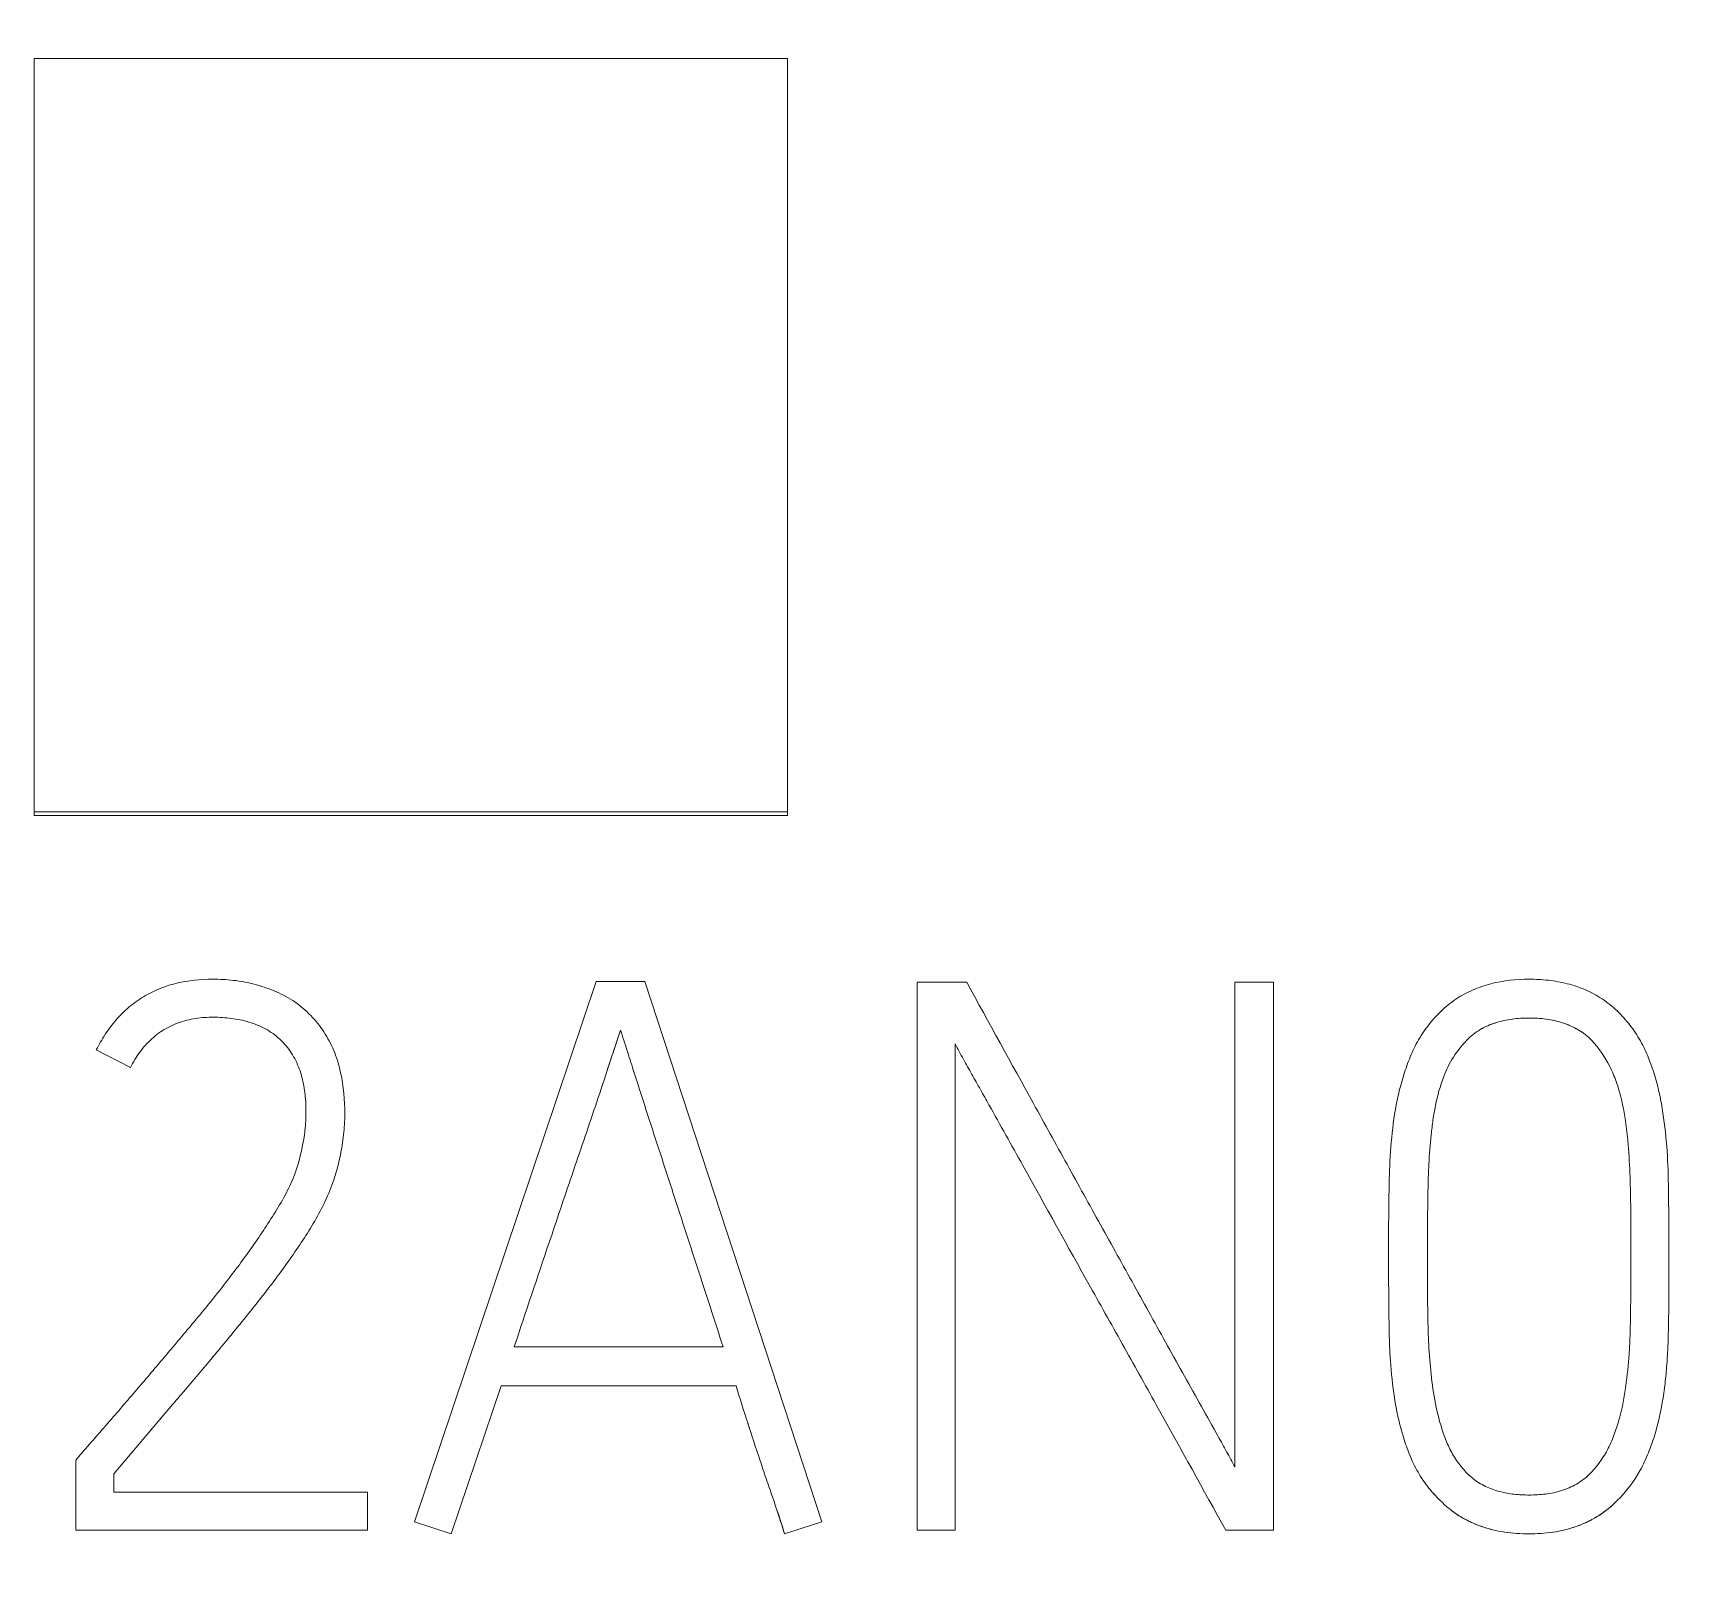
# Model space of a CAD drawing. Header units: millimetres. Extents: x 1359 to 3577, y 1336 to 3557.
# Drawn here: x 2579.568 to 2584.422, y 3322.741 to 3327.255 of the extents above; entities that cross this region are included whole.
import ezdxf

# ---------------------------------------------------------------- set-up
doc = ezdxf.new("R2010")
doc.units = ezdxf.units.MM
doc.set_wipeout_variables(frame=1)
doc.layers.add('000-PI-Oprema', color=30, linetype='Continuous', lineweight=5)

msp = doc.modelspace()

# ---------------------------------------------------------------- linework, layer by layer
for p, q in [((2706.5713, 3326.083), (2546.5713, 3326.083)), ((2706.5713, 3326.0218), (2546.5713, 3326.0218))]:
    msp.add_line(p, q)

# ---------------------------------------------------------------- next in the draw order: wipeouts: each hides what was drawn before it
msp.add_wipeout([(2556.5712, 3330.083), (2626.3712, 3330.083), (2626.3713, 3183.083), (2556.5713, 3183.083)])

# ---------------------------------------------------------------- next in the draw order: linework, layer by layer
at = {"layer": '000-PI-Oprema', "color": 0, "linetype": 'ByBlock', "lineweight": 0}
for p, q in [((2579.5713, 3327.1816), (2579.5713, 3324.9813)), ((2581.7713, 3327.1816), (2579.5713, 3327.1816)), ((2579.5713, 3327.1816), (2579.5713, 3324.9813)), ((2581.7713, 3327.1816), (2579.5713, 3327.1816)), ((2581.7713, 3324.9813), (2581.7713, 3327.1816)), ((2581.7713, 3324.9813), (2581.7713, 3327.1816)), ((2579.5713, 3324.9813), (2581.7713, 3324.9813)), ((2579.5713, 3324.9813), (2579.5713, 3324.9703)), ((2579.5713, 3324.9813), (2581.7713, 3324.9813)), ((2579.5713, 3324.9813), (2579.5713, 3324.9703)), ((2581.7713, 3324.9703), (2579.5713, 3324.9703)), ((2581.7713, 3324.9703), (2579.5713, 3324.9703)), ((2581.7713, 3324.9813), (2581.7713, 3324.9703)), ((2581.7713, 3324.9813), (2581.7713, 3324.9703)), ((2581.2128, 3324.4854), (2580.6824, 3322.9073)), ((2581.2128, 3324.4854), (2580.6824, 3322.9073)), ((2581.3551, 3324.4854), (2581.2128, 3324.4854)), ((2581.3551, 3324.4854), (2581.2128, 3324.4854)), ((2581.872, 3322.9073), (2581.3551, 3324.4854)), ((2581.872, 3322.9073), (2581.3551, 3324.4854)), ((2582.2951, 3324.483), (2582.1507, 3324.483)), ((2582.2951, 3324.483), (2582.1507, 3324.483)), ((2582.1507, 3324.4829), (2582.1507, 3322.883)), ((2582.1507, 3324.4829), (2582.1507, 3322.883)), ((2583.1916, 3324.483), (2583.0785, 3324.483)), ((2583.1916, 3324.483), (2583.0785, 3324.483)), ((2583.0785, 3324.4829), (2583.0785, 3323.0673)), ((2583.0785, 3324.4829), (2583.0785, 3323.0673)), ((2583.1916, 3322.883), (2583.1916, 3324.4829)), ((2583.1916, 3322.883), (2583.1916, 3324.4829)), ((2579.7525, 3324.2854), (2579.8525, 3324.2346)), ((2579.7525, 3324.2854), (2579.8525, 3324.2346)), ((2582.2616, 3322.883), (2582.2616, 3324.3032)), ((2582.2616, 3322.883), (2582.2616, 3324.3032)), ((2584.3464, 3323.6685), (2584.3464, 3323.6685)), ((2584.3464, 3323.6685), (2584.3464, 3323.6685)), ((2581.5835, 3323.4178), (2580.973, 3323.4178)), ((2581.5835, 3323.4178), (2580.973, 3323.4178)), ((2580.7889, 3322.872), (2580.9352, 3323.3044)), ((2580.7889, 3322.872), (2580.9352, 3323.3044)), ((2580.9352, 3323.3044), (2581.6213, 3323.3044)), ((2580.9352, 3323.3044), (2581.6213, 3323.3044)), ((2579.7057, 3323.1028), (2579.6923, 3323.087)), ((2579.7057, 3323.1028), (2579.6923, 3323.087)), ((2579.6923, 3323.087), (2579.6923, 3322.883)), ((2579.6923, 3323.087), (2579.6923, 3322.883)), ((2579.8033, 3322.9939), (2579.8033, 3323.0471)), ((2579.8033, 3322.9939), (2579.8033, 3323.0471)), ((2580.545, 3322.9939), (2579.8033, 3322.9939)), ((2580.545, 3322.9939), (2579.8033, 3322.9939)), ((2580.545, 3322.883), (2580.545, 3322.9939)), ((2580.545, 3322.883), (2580.545, 3322.9939)), ((2579.6923, 3322.883), (2580.545, 3322.883)), ((2579.6923, 3322.883), (2580.545, 3322.883)), ((2580.6824, 3322.9073), (2580.7889, 3322.872)), ((2580.6824, 3322.9073), (2580.7889, 3322.872)), ((2581.7631, 3322.872), (2581.872, 3322.9073)), ((2581.7631, 3322.872), (2581.872, 3322.9073)), ((2582.1507, 3322.883), (2582.2616, 3322.883)), ((2582.1507, 3322.883), (2582.2616, 3322.883)), ((2583.0518, 3322.883), (2583.1916, 3322.883)), ((2583.0518, 3322.883), (2583.1916, 3322.883))]:
    msp.add_line(p, q, dxfattribs=at)
for points, knots in [([(2580.0918, 3324.4919), (2580.0565, 3324.4919), (2580.0217, 3324.4885), (2579.9791, 3324.4782), (2579.9706, 3324.4759), (2579.9537, 3324.4706), (2579.9454, 3324.4676), (2579.9209, 3324.4577), (2579.8975, 3324.446), (2579.8755, 3324.4315), (2579.8612, 3324.4212), (2579.8543, 3324.4158), (2579.8342, 3324.3987), (2579.8218, 3324.3863), (2579.799, 3324.3599), (2579.7884, 3324.3458), (2579.7691, 3324.3164), (2579.7604, 3324.3012), (2579.7525, 3324.2854)], [0, 0, 0, 0, 0.25, 0.25, 0.3125, 0.3125, 0.375, 0.375, 0.5, 0.5625, 0.5625, 0.625, 0.625, 0.75, 0.75, 0.875, 0.875, 1, 1, 1, 1]), ([(2580.0918, 3324.4919), (2580.0565, 3324.4919), (2580.0217, 3324.4885), (2579.9791, 3324.4782), (2579.9706, 3324.4759), (2579.9537, 3324.4706), (2579.9454, 3324.4676), (2579.9209, 3324.4577), (2579.8975, 3324.446), (2579.8755, 3324.4315), (2579.8612, 3324.4212), (2579.8543, 3324.4158), (2579.8342, 3324.3987), (2579.8218, 3324.3863), (2579.799, 3324.3599), (2579.7884, 3324.3458), (2579.7691, 3324.3164), (2579.7604, 3324.3012), (2579.7525, 3324.2854)], [0, 0, 0, 0, 0.25, 0.25, 0.3125, 0.3125, 0.375, 0.375, 0.5, 0.5625, 0.5625, 0.625, 0.625, 0.75, 0.75, 0.875, 0.875, 1, 1, 1, 1]), ([(2580.4629, 3324.2334), (2580.4579, 3324.2533), (2580.4512, 3324.2725), (2580.4388, 3324.3003), (2580.4342, 3324.3094), (2580.4242, 3324.3271), (2580.4188, 3324.3359), (2580.4072, 3324.3528), (2580.401, 3324.3609), (2580.3879, 3324.3764), (2580.3809, 3324.3838), (2580.3666, 3324.3982), (2580.3593, 3324.4052), (2580.3434, 3324.4182), (2580.3349, 3324.4242), (2580.309, 3324.4409), (2580.2908, 3324.4501), (2580.2528, 3324.4658), (2580.2331, 3324.4722), (2580.2034, 3324.4802), (2580.1935, 3324.4825), (2580.1734, 3324.4861), (2580.1634, 3324.4876), (2580.1329, 3324.491), (2580.1125, 3324.4919), (2580.0918, 3324.4919)], [0, 0, 0, 0, 0.125, 0.125, 0.1875, 0.1875, 0.25, 0.25, 0.3125, 0.3125, 0.375, 0.375, 0.4375, 0.4375, 0.5, 0.5, 0.625, 0.625, 0.75, 0.75, 0.8125, 0.8125, 0.875, 0.875, 1, 1, 1, 1]), ([(2580.4629, 3324.2334), (2580.4579, 3324.2533), (2580.4512, 3324.2725), (2580.4388, 3324.3003), (2580.4342, 3324.3094), (2580.4242, 3324.3271), (2580.4188, 3324.3359), (2580.4072, 3324.3528), (2580.401, 3324.3609), (2580.3879, 3324.3764), (2580.3809, 3324.3838), (2580.3666, 3324.3982), (2580.3593, 3324.4052), (2580.3434, 3324.4182), (2580.3349, 3324.4242), (2580.309, 3324.4409), (2580.2908, 3324.4501), (2580.2528, 3324.4658), (2580.2331, 3324.4722), (2580.2034, 3324.4802), (2580.1935, 3324.4825), (2580.1734, 3324.4861), (2580.1634, 3324.4876), (2580.1329, 3324.491), (2580.1125, 3324.4919), (2580.0918, 3324.4919)], [0, 0, 0, 0, 0.125, 0.125, 0.1875, 0.1875, 0.25, 0.25, 0.3125, 0.3125, 0.375, 0.375, 0.4375, 0.4375, 0.5, 0.5, 0.625, 0.625, 0.75, 0.75, 0.8125, 0.8125, 0.875, 0.875, 1, 1, 1, 1]), ([(2583.0785, 3323.0673), (2583.0706, 3323.0822), (2583.0625, 3323.0969), (2583.0462, 3323.1265), (2583.038, 3323.1412), (2583.0134, 3323.1853), (2582.9969, 3323.2148), (2582.9641, 3323.2737), (2582.9477, 3323.3031), (2582.9148, 3323.362), (2582.8984, 3323.3914), (2582.8492, 3323.4798), (2582.8167, 3323.5388), (2582.7514, 3323.6568), (2582.7186, 3323.7157), (2582.6531, 3323.8336), (2582.6206, 3323.8926), (2582.5554, 3324.0106), (2582.4577, 3324.1877), (2582.3601, 3324.3649), (2582.2951, 3324.483)], [0, 0, 0, 0, 0.03125, 0.03125, 0.0625, 0.0625, 0.125, 0.125, 0.1875, 0.1875, 0.25, 0.25, 0.375, 0.375, 0.5, 0.5, 0.625, 0.625, 0.75, 1, 1, 1, 1]), ([(2583.0785, 3323.0673), (2583.0706, 3323.0822), (2583.0625, 3323.0969), (2583.0462, 3323.1265), (2583.038, 3323.1412), (2583.0134, 3323.1853), (2582.9969, 3323.2148), (2582.9641, 3323.2737), (2582.9477, 3323.3031), (2582.9148, 3323.362), (2582.8984, 3323.3914), (2582.8492, 3323.4798), (2582.8167, 3323.5388), (2582.7514, 3323.6568), (2582.7186, 3323.7157), (2582.6531, 3323.8336), (2582.6206, 3323.8926), (2582.5554, 3324.0106), (2582.4577, 3324.1877), (2582.3601, 3324.3649), (2582.2951, 3324.483)], [0, 0, 0, 0, 0.03125, 0.03125, 0.0625, 0.0625, 0.125, 0.125, 0.1875, 0.1875, 0.25, 0.25, 0.375, 0.375, 0.5, 0.5, 0.625, 0.625, 0.75, 1, 1, 1, 1]), ([(2583.9379, 3324.4919), (2583.9001, 3324.4919), (2583.8628, 3324.4881), (2583.8173, 3324.4764), (2583.8082, 3324.4737), (2583.7903, 3324.4676), (2583.764, 3324.4574), (2583.7393, 3324.444), (2583.7159, 3324.4283), (2583.7083, 3324.4226), (2583.6936, 3324.4107), (2583.6866, 3324.4045), (2583.6664, 3324.385), (2583.654, 3324.371), (2583.6369, 3324.3486), (2583.6314, 3324.3409), (2583.6211, 3324.3253), (2583.6115, 3324.3093), (2583.603, 3324.2928), (2583.5951, 3324.276), (2583.5915, 3324.2674), (2583.5813, 3324.2415), (2583.5752, 3324.2238), (2583.5643, 3324.1881), (2583.5596, 3324.1701), (2583.5474, 3324.116), (2583.5419, 3324.0797), (2583.5338, 3324.0065), (2583.5314, 3323.9698), (2583.5294, 3323.9145), (2583.5291, 3323.896), (2583.5284, 3323.859), (2583.5282, 3323.8405), (2583.5276, 3323.7851), (2583.5274, 3323.7481), (2583.5274, 3323.6741), (2583.5274, 3323.6372), (2583.5278, 3323.5632), (2583.5283, 3323.517), (2583.5291, 3323.4708), (2583.5294, 3323.4523), (2583.5296, 3323.443), (2583.5304, 3323.4153), (2583.5332, 3323.3601), (2583.5393, 3323.3053), (2583.5475, 3323.2507), (2583.5507, 3323.2326), (2583.5587, 3323.1965), (2583.5634, 3323.1785), (2583.5741, 3323.143), (2583.5801, 3323.1255), (2583.5902, 3323.0997), (2583.5937, 3323.0912), (2583.6014, 3323.0744), (2583.6056, 3323.0662), (2583.6191, 3323.0418), (2583.6295, 3323.026), (2583.6522, 3322.9965), (2583.6647, 3322.9826), (2583.6782, 3322.9695)], [0, 0, 0, 0, 0.0625, 0.0625, 0.078125, 0.078125, 0.09375, 0.125, 0.125, 0.140625, 0.140625, 0.15625, 0.15625, 0.1875, 0.1875, 0.203125, 0.203125, 0.21875, 0.234375, 0.234375, 0.25, 0.25, 0.28125, 0.28125, 0.3125, 0.3125, 0.375, 0.375, 0.4375, 0.4375, 0.46875, 0.46875, 0.5, 0.5, 0.5625, 0.5625, 0.625, 0.625, 0.6875, 0.703125, 0.703125, 0.71875, 0.71875, 0.75, 0.8125, 0.8125, 0.84375, 0.84375, 0.875, 0.875, 0.90625, 0.90625, 0.921875, 0.921875, 0.9375, 0.9375, 0.96875, 0.96875, 1, 1, 1, 1]), ([(2583.9379, 3324.4919), (2583.9001, 3324.4919), (2583.8628, 3324.4881), (2583.8173, 3324.4764), (2583.8082, 3324.4737), (2583.7903, 3324.4676), (2583.764, 3324.4574), (2583.7393, 3324.444), (2583.7159, 3324.4283), (2583.7083, 3324.4226), (2583.6936, 3324.4107), (2583.6866, 3324.4045), (2583.6664, 3324.385), (2583.654, 3324.371), (2583.6369, 3324.3486), (2583.6314, 3324.3409), (2583.6211, 3324.3253), (2583.6115, 3324.3093), (2583.603, 3324.2928), (2583.5951, 3324.276), (2583.5915, 3324.2674), (2583.5813, 3324.2415), (2583.5752, 3324.2238), (2583.5643, 3324.1881), (2583.5596, 3324.1701), (2583.5474, 3324.116), (2583.5419, 3324.0797), (2583.5338, 3324.0065), (2583.5314, 3323.9698), (2583.5294, 3323.9145), (2583.5291, 3323.896), (2583.5284, 3323.859), (2583.5282, 3323.8405), (2583.5276, 3323.7851), (2583.5274, 3323.7481), (2583.5274, 3323.6741), (2583.5274, 3323.6372), (2583.5278, 3323.5632), (2583.5283, 3323.517), (2583.5291, 3323.4708), (2583.5294, 3323.4523), (2583.5296, 3323.443), (2583.5304, 3323.4153), (2583.5332, 3323.3601), (2583.5393, 3323.3053), (2583.5475, 3323.2507), (2583.5507, 3323.2326), (2583.5587, 3323.1965), (2583.5634, 3323.1785), (2583.5741, 3323.143), (2583.5801, 3323.1255), (2583.5902, 3323.0997), (2583.5937, 3323.0912), (2583.6014, 3323.0744), (2583.6056, 3323.0662), (2583.6191, 3323.0418), (2583.6295, 3323.026), (2583.6522, 3322.9965), (2583.6647, 3322.9826), (2583.6782, 3322.9695)], [0, 0, 0, 0, 0.0625, 0.0625, 0.078125, 0.078125, 0.09375, 0.125, 0.125, 0.140625, 0.140625, 0.15625, 0.15625, 0.1875, 0.1875, 0.203125, 0.203125, 0.21875, 0.234375, 0.234375, 0.25, 0.25, 0.28125, 0.28125, 0.3125, 0.3125, 0.375, 0.375, 0.4375, 0.4375, 0.46875, 0.46875, 0.5, 0.5, 0.5625, 0.5625, 0.625, 0.625, 0.6875, 0.703125, 0.703125, 0.71875, 0.71875, 0.75, 0.8125, 0.8125, 0.84375, 0.84375, 0.875, 0.875, 0.90625, 0.90625, 0.921875, 0.921875, 0.9375, 0.9375, 0.96875, 0.96875, 1, 1, 1, 1]), ([(2584.1956, 3322.9695), (2584.2222, 3322.9961), (2584.2445, 3323.0257), (2584.2671, 3323.0663), (2584.2713, 3323.0746), (2584.2793, 3323.0916), (2584.283, 3323.1002), (2584.2934, 3323.1261), (2584.2995, 3323.1436), (2584.3157, 3323.1967), (2584.3235, 3323.2328), (2584.3321, 3323.2879), (2584.3345, 3323.3064), (2584.3384, 3323.3434), (2584.3415, 3323.3803), (2584.3433, 3323.4173), (2584.3445, 3323.4543), (2584.3448, 3323.4728), (2584.3458, 3323.5283), (2584.3461, 3323.5653), (2584.3464, 3323.6393), (2584.3464, 3323.6763), (2584.3463, 3323.7503), (2584.3459, 3323.8059), (2584.3452, 3323.8614), (2584.3446, 3323.8984), (2584.3444, 3323.9169), (2584.3425, 3323.9724), (2584.3399, 3324.0094), (2584.3339, 3324.0645), (2584.3316, 3324.0829), (2584.3261, 3324.1195), (2584.3228, 3324.1378), (2584.311, 3324.192), (2584.3007, 3324.2273), (2584.2802, 3324.2786), (2584.2723, 3324.2954), (2584.2538, 3324.328), (2584.2435, 3324.3434), (2584.2208, 3324.3727), (2584.2084, 3324.3865), (2584.188, 3324.406), (2584.181, 3324.4121), (2584.1665, 3324.4238), (2584.144, 3324.4401), (2584.1196, 3324.4534), (2584.0939, 3324.4646), (2584.085, 3324.468), (2584.0673, 3324.474), (2584.0404, 3324.4819), (2584.0128, 3324.4867), (2583.9755, 3324.4909), (2583.9567, 3324.4919), (2583.9379, 3324.4919)], [0, 0, 0, 0, 0.0625, 0.0625, 0.078125, 0.078125, 0.09375, 0.09375, 0.125, 0.125, 0.1875, 0.1875, 0.21875, 0.21875, 0.25, 0.28125, 0.28125, 0.3125, 0.3125, 0.375, 0.375, 0.4375, 0.4375, 0.5, 0.53125, 0.53125, 0.5625, 0.5625, 0.625, 0.625, 0.65625, 0.65625, 0.6875, 0.6875, 0.75, 0.75, 0.78125, 0.78125, 0.8125, 0.8125, 0.84375, 0.84375, 0.859375, 0.859375, 0.875, 0.90625, 0.90625, 0.921875, 0.921875, 0.9375, 0.96875, 0.96875, 1, 1, 1, 1]), ([(2584.1956, 3322.9695), (2584.2222, 3322.9961), (2584.2445, 3323.0257), (2584.2671, 3323.0663), (2584.2713, 3323.0746), (2584.2793, 3323.0916), (2584.283, 3323.1002), (2584.2934, 3323.1261), (2584.2995, 3323.1436), (2584.3157, 3323.1967), (2584.3235, 3323.2328), (2584.3321, 3323.2879), (2584.3345, 3323.3064), (2584.3384, 3323.3434), (2584.3415, 3323.3803), (2584.3433, 3323.4173), (2584.3445, 3323.4543), (2584.3448, 3323.4728), (2584.3458, 3323.5283), (2584.3461, 3323.5653), (2584.3464, 3323.6393), (2584.3464, 3323.6763), (2584.3463, 3323.7503), (2584.3459, 3323.8059), (2584.3452, 3323.8614), (2584.3446, 3323.8984), (2584.3444, 3323.9169), (2584.3425, 3323.9724), (2584.3399, 3324.0094), (2584.3339, 3324.0645), (2584.3316, 3324.0829), (2584.3261, 3324.1195), (2584.3228, 3324.1378), (2584.311, 3324.192), (2584.3007, 3324.2273), (2584.2802, 3324.2786), (2584.2723, 3324.2954), (2584.2538, 3324.328), (2584.2435, 3324.3434), (2584.2208, 3324.3727), (2584.2084, 3324.3865), (2584.188, 3324.406), (2584.181, 3324.4121), (2584.1665, 3324.4238), (2584.144, 3324.4401), (2584.1196, 3324.4534), (2584.0939, 3324.4646), (2584.085, 3324.468), (2584.0673, 3324.474), (2584.0404, 3324.4819), (2584.0128, 3324.4867), (2583.9755, 3324.4909), (2583.9567, 3324.4919), (2583.9379, 3324.4919)], [0, 0, 0, 0, 0.0625, 0.0625, 0.078125, 0.078125, 0.09375, 0.09375, 0.125, 0.125, 0.1875, 0.1875, 0.21875, 0.21875, 0.25, 0.28125, 0.28125, 0.3125, 0.3125, 0.375, 0.375, 0.4375, 0.4375, 0.5, 0.53125, 0.53125, 0.5625, 0.5625, 0.625, 0.625, 0.65625, 0.65625, 0.6875, 0.6875, 0.75, 0.75, 0.78125, 0.78125, 0.8125, 0.8125, 0.84375, 0.84375, 0.859375, 0.859375, 0.875, 0.90625, 0.90625, 0.921875, 0.921875, 0.9375, 0.96875, 0.96875, 1, 1, 1, 1]), ([(2579.8525, 3324.2346), (2579.8604, 3324.2502), (2579.8694, 3324.265), (2579.8847, 3324.2859), (2579.8902, 3324.2926), (2579.9017, 3324.3056), (2579.9079, 3324.3118), (2579.9273, 3324.3295), (2579.9413, 3324.3397), (2579.9641, 3324.3525), (2579.972, 3324.3564), (2579.9881, 3324.3633), (2580.0045, 3324.3692), (2580.0214, 3324.3734), (2580.0385, 3324.3768), (2580.0473, 3324.3782), (2580.0734, 3324.381), (2580.0908, 3324.3813), (2580.1254, 3324.3801), (2580.1427, 3324.3786), (2580.1685, 3324.3743), (2580.1772, 3324.3725), (2580.1941, 3324.3683), (2580.2109, 3324.3633), (2580.2269, 3324.3567), (2580.2427, 3324.3493), (2580.2504, 3324.345), (2580.2726, 3324.3311), (2580.286, 3324.3201), (2580.3039, 3324.3013), (2580.3095, 3324.2945), (2580.3199, 3324.2805), (2580.3246, 3324.2732), (2580.3333, 3324.2582), (2580.3372, 3324.2504), (2580.3441, 3324.2344), (2580.3471, 3324.2262), (2580.3522, 3324.2096), (2580.3543, 3324.2012), (2580.3579, 3324.1844), (2580.3594, 3324.1759), (2580.3632, 3324.1503), (2580.3646, 3324.133), (2580.3652, 3324.0983), (2580.3646, 3324.081), (2580.3617, 3324.0466), (2580.3594, 3324.0294), (2580.356, 3324.0123)], [0, 0, 0, 0, 0.0625, 0.0625, 0.09375, 0.09375, 0.125, 0.125, 0.1875, 0.1875, 0.21875, 0.21875, 0.25, 0.28125, 0.28125, 0.3125, 0.3125, 0.375, 0.375, 0.4375, 0.4375, 0.46875, 0.46875, 0.5, 0.53125, 0.53125, 0.5625, 0.5625, 0.625, 0.625, 0.65625, 0.65625, 0.6875, 0.6875, 0.71875, 0.71875, 0.75, 0.75, 0.78125, 0.78125, 0.8125, 0.8125, 0.875, 0.875, 0.9375, 0.9375, 1, 1, 1, 1]), ([(2579.8525, 3324.2346), (2579.8604, 3324.2502), (2579.8694, 3324.265), (2579.8847, 3324.2859), (2579.8902, 3324.2926), (2579.9017, 3324.3056), (2579.9079, 3324.3118), (2579.9273, 3324.3295), (2579.9413, 3324.3397), (2579.9641, 3324.3525), (2579.972, 3324.3564), (2579.9881, 3324.3633), (2580.0045, 3324.3692), (2580.0214, 3324.3734), (2580.0385, 3324.3768), (2580.0473, 3324.3782), (2580.0734, 3324.381), (2580.0908, 3324.3813), (2580.1254, 3324.3801), (2580.1427, 3324.3786), (2580.1685, 3324.3743), (2580.1772, 3324.3725), (2580.1941, 3324.3683), (2580.2109, 3324.3633), (2580.2269, 3324.3567), (2580.2427, 3324.3493), (2580.2504, 3324.345), (2580.2726, 3324.3311), (2580.286, 3324.3201), (2580.3039, 3324.3013), (2580.3095, 3324.2945), (2580.3199, 3324.2805), (2580.3246, 3324.2732), (2580.3333, 3324.2582), (2580.3372, 3324.2504), (2580.3441, 3324.2344), (2580.3471, 3324.2262), (2580.3522, 3324.2096), (2580.3543, 3324.2012), (2580.3579, 3324.1844), (2580.3594, 3324.1759), (2580.3632, 3324.1503), (2580.3646, 3324.133), (2580.3652, 3324.0983), (2580.3646, 3324.081), (2580.3617, 3324.0466), (2580.3594, 3324.0294), (2580.356, 3324.0123)], [0, 0, 0, 0, 0.0625, 0.0625, 0.09375, 0.09375, 0.125, 0.125, 0.1875, 0.1875, 0.21875, 0.21875, 0.25, 0.28125, 0.28125, 0.3125, 0.3125, 0.375, 0.375, 0.4375, 0.4375, 0.46875, 0.46875, 0.5, 0.53125, 0.53125, 0.5625, 0.5625, 0.625, 0.625, 0.65625, 0.65625, 0.6875, 0.6875, 0.71875, 0.71875, 0.75, 0.75, 0.78125, 0.78125, 0.8125, 0.8125, 0.875, 0.875, 0.9375, 0.9375, 1, 1, 1, 1]), ([(2581.2437, 3324.2225), (2581.2504, 3324.2426), (2581.257, 3324.2627), (2581.267, 3324.2929), (2581.2704, 3324.303), (2581.2771, 3324.3231), (2581.2804, 3324.3331), (2581.2839, 3324.3432)], [0, 0, 0, 0, 0.5, 0.5, 0.75, 0.75, 1, 1, 1, 1]), ([(2581.2839, 3324.3432), (2581.2812, 3324.3354), (2581.2786, 3324.3277), (2581.2706, 3324.3037), (2581.2652, 3324.2874), (2581.2544, 3324.2549), (2581.2491, 3324.2387), (2581.2437, 3324.2225)], [0, 0, 0, 0, 0.192925, 0.192925, 0.596462, 0.596462, 1, 1, 1, 1]), ([(2581.2437, 3324.2225), (2581.2504, 3324.2426), (2581.257, 3324.2627), (2581.267, 3324.2929), (2581.2704, 3324.303), (2581.2771, 3324.3231), (2581.2804, 3324.3331), (2581.2839, 3324.3432)], [0, 0, 0, 0, 0.5, 0.5, 0.75, 0.75, 1, 1, 1, 1]), ([(2581.2839, 3324.3432), (2581.2812, 3324.3354), (2581.2786, 3324.3277), (2581.2706, 3324.3037), (2581.2652, 3324.2874), (2581.2544, 3324.2549), (2581.2491, 3324.2387), (2581.2437, 3324.2225)], [0, 0, 0, 0, 0.192925, 0.192925, 0.596462, 0.596462, 1, 1, 1, 1]), ([(2581.2839, 3324.3432), (2581.2902, 3324.3239), (2581.2963, 3324.3046), (2581.3087, 3324.266), (2581.3148, 3324.2467), (2581.3333, 3324.1887), (2581.3457, 3324.1502), (2581.3831, 3324.0345), (2581.4081, 3323.9574), (2581.4458, 3323.8418), (2581.4584, 3323.8033), (2581.4835, 3323.7262), (2581.496, 3323.6876), (2581.5337, 3323.5721), (2581.559, 3323.4951), (2581.5835, 3323.4178)], [0, 0, 0, 0, 0.0625, 0.0625, 0.125, 0.125, 0.25, 0.25, 0.5, 0.5, 0.625, 0.625, 0.75, 0.75, 1, 1, 1, 1]), ([(2581.2839, 3324.3432), (2581.2902, 3324.3239), (2581.2963, 3324.3046), (2581.3087, 3324.266), (2581.3148, 3324.2467), (2581.3333, 3324.1887), (2581.3457, 3324.1502), (2581.3831, 3324.0345), (2581.4081, 3323.9574), (2581.4458, 3323.8418), (2581.4584, 3323.8033), (2581.4835, 3323.7262), (2581.496, 3323.6876), (2581.5337, 3323.5721), (2581.559, 3323.4951), (2581.5835, 3323.4178)], [0, 0, 0, 0, 0.0625, 0.0625, 0.125, 0.125, 0.25, 0.25, 0.5, 0.5, 0.625, 0.625, 0.75, 0.75, 1, 1, 1, 1]), ([(2584.12, 3324.3143), (2584.1082, 3324.3261), (2584.0952, 3324.3361), (2584.067, 3324.3528), (2584.0516, 3324.3596), (2584.0201, 3324.3697), (2584.0039, 3324.3732), (2583.971, 3324.3776), (2583.9545, 3324.3785), (2583.9217, 3324.3785), (2583.9053, 3324.3776), (2583.8727, 3324.3734), (2583.8562, 3324.3699), (2583.8326, 3324.3625), (2583.8249, 3324.3596), (2583.8097, 3324.353), (2583.8023, 3324.3492), (2583.7808, 3324.3364), (2583.7678, 3324.3263), (2583.7562, 3324.3143)], [0, 0, 0, 0, 0.125, 0.125, 0.25, 0.25, 0.375, 0.375, 0.5, 0.5, 0.625, 0.625, 0.75, 0.75, 0.8125, 0.8125, 0.875, 0.875, 1, 1, 1, 1]), ([(2583.7562, 3324.3143), (2583.7678, 3324.3262), (2583.7807, 3324.3363), (2583.8019, 3324.349), (2583.8093, 3324.3528), (2583.8245, 3324.3595), (2583.84, 3324.3653), (2583.856, 3324.3695), (2583.8722, 3324.3729), (2583.8804, 3324.3743), (2583.9051, 3324.3776), (2583.9215, 3324.3785), (2583.9543, 3324.3785), (2583.9707, 3324.3776), (2584.0034, 3324.3732), (2584.0198, 3324.3698), (2584.0434, 3324.3622), (2584.0511, 3324.3593), (2584.0662, 3324.3526), (2584.0736, 3324.3488), (2584.0951, 3324.3362), (2584.1082, 3324.3261), (2584.12, 3324.3143)], [0, 0, 0, 0, 0.125, 0.125, 0.1875, 0.1875, 0.25, 0.3125, 0.3125, 0.375, 0.375, 0.5, 0.5, 0.625, 0.625, 0.75, 0.75, 0.8125, 0.8125, 0.875, 0.875, 1, 1, 1, 1]), ([(2584.12, 3324.3143), (2584.1082, 3324.3261), (2584.0952, 3324.3361), (2584.067, 3324.3528), (2584.0516, 3324.3596), (2584.0201, 3324.3697), (2584.0039, 3324.3732), (2583.971, 3324.3776), (2583.9545, 3324.3785), (2583.9217, 3324.3785), (2583.9053, 3324.3776), (2583.8727, 3324.3734), (2583.8562, 3324.3699), (2583.8326, 3324.3625), (2583.8249, 3324.3596), (2583.8097, 3324.353), (2583.8023, 3324.3492), (2583.7808, 3324.3364), (2583.7678, 3324.3263), (2583.7562, 3324.3143)], [0, 0, 0, 0, 0.125, 0.125, 0.25, 0.25, 0.375, 0.375, 0.5, 0.5, 0.625, 0.625, 0.75, 0.75, 0.8125, 0.8125, 0.875, 0.875, 1, 1, 1, 1]), ([(2583.7562, 3324.3143), (2583.7678, 3324.3262), (2583.7807, 3324.3363), (2583.8019, 3324.349), (2583.8093, 3324.3528), (2583.8245, 3324.3595), (2583.84, 3324.3653), (2583.856, 3324.3695), (2583.8722, 3324.3729), (2583.8804, 3324.3743), (2583.9051, 3324.3776), (2583.9215, 3324.3785), (2583.9543, 3324.3785), (2583.9707, 3324.3776), (2584.0034, 3324.3732), (2584.0198, 3324.3698), (2584.0434, 3324.3622), (2584.0511, 3324.3593), (2584.0662, 3324.3526), (2584.0736, 3324.3488), (2584.0951, 3324.3362), (2584.1082, 3324.3261), (2584.12, 3324.3143)], [0, 0, 0, 0, 0.125, 0.125, 0.1875, 0.1875, 0.25, 0.3125, 0.3125, 0.375, 0.375, 0.5, 0.5, 0.625, 0.625, 0.75, 0.75, 0.8125, 0.8125, 0.875, 0.875, 1, 1, 1, 1]), ([(2582.2616, 3324.3032), (2582.2692, 3324.288), (2582.2772, 3324.2732), (2582.2935, 3324.2435), (2582.3018, 3324.2287), (2582.3184, 3324.1992), (2582.3267, 3324.1845), (2582.3434, 3324.155), (2582.3682, 3324.1107), (2582.393, 3324.0663), (2582.426, 3324.0072), (2582.4426, 3323.9777), (2582.525, 3323.8298), (2582.5904, 3323.7112), (2582.673, 3323.5634), (2582.6896, 3323.5339), (2582.7227, 3323.4748), (2582.7723, 3323.3862), (2582.8217, 3323.2974), (2582.9203, 3323.1198), (2582.986, 3323.0013), (2583.0518, 3322.883)], [0, 0, 0, 0, 0.03125, 0.03125, 0.0625, 0.0625, 0.09375, 0.09375, 0.125, 0.1875, 0.1875, 0.25, 0.25, 0.5, 0.5, 0.5625, 0.5625, 0.625, 0.75, 0.75, 1, 1, 1, 1]), ([(2582.2616, 3324.3032), (2582.2692, 3324.288), (2582.2772, 3324.2732), (2582.2935, 3324.2435), (2582.3018, 3324.2287), (2582.3184, 3324.1992), (2582.3267, 3324.1845), (2582.3434, 3324.155), (2582.3682, 3324.1107), (2582.393, 3324.0663), (2582.426, 3324.0072), (2582.4426, 3323.9777), (2582.525, 3323.8298), (2582.5904, 3323.7112), (2582.673, 3323.5634), (2582.6896, 3323.5339), (2582.7227, 3323.4748), (2582.7723, 3323.3862), (2582.8217, 3323.2974), (2582.9203, 3323.1198), (2582.986, 3323.0013), (2583.0518, 3322.883)], [0, 0, 0, 0, 0.03125, 0.03125, 0.0625, 0.0625, 0.09375, 0.09375, 0.125, 0.1875, 0.1875, 0.25, 0.25, 0.5, 0.5, 0.5625, 0.5625, 0.625, 0.75, 0.75, 1, 1, 1, 1]), ([(2583.6884, 3324.2078), (2583.696, 3324.2276), (2583.7054, 3324.2467), (2583.728, 3324.2826), (2583.7412, 3324.2992), (2583.7562, 3324.3143)], [0, 0, 0, 0, 0.5, 0.5, 1, 1, 1, 1]), ([(2583.6884, 3324.2078), (2583.696, 3324.2276), (2583.7054, 3324.2467), (2583.728, 3324.2826), (2583.7412, 3324.2992), (2583.7562, 3324.3143)], [0, 0, 0, 0, 0.5, 0.5, 1, 1, 1, 1]), ([(2584.12, 3324.3143), (2584.1419, 3324.2911), (2584.1595, 3324.2652), (2584.1807, 3324.2229), (2584.1868, 3324.2082), (2584.1974, 3324.1785), (2584.2018, 3324.1635), (2584.2134, 3324.118), (2584.2186, 3324.0871), (2584.2262, 3324.0246), (2584.2288, 3323.9932), (2584.2324, 3323.9305), (2584.2333, 3323.8991), (2584.2346, 3323.8363), (2584.235, 3323.8049), (2584.2354, 3323.7421), (2584.2354, 3323.7107), (2584.2354, 3323.6479), (2584.2353, 3323.6165), (2584.2347, 3323.5537), (2584.2343, 3323.5223), (2584.2334, 3323.4752), (2584.2331, 3323.4595), (2584.2319, 3323.4281), (2584.2311, 3323.4124), (2584.2278, 3323.3654), (2584.2246, 3323.3341), (2584.2161, 3323.2717), (2584.2102, 3323.2408), (2584.1978, 3323.1952), (2584.1931, 3323.1801), (2584.1823, 3323.1507), (2584.1763, 3323.1362), (2584.1621, 3323.1083), (2584.1539, 3323.0948), (2584.1354, 3323.069), (2584.1252, 3323.0569), (2584.1025, 3323.0349), (2584.0896, 3323.0251), (2584.0622, 3323.0093), (2584.0477, 3323.0031), (2584.0248, 3322.996), (2584.0171, 3322.994), (2584.0015, 3322.9906), (2583.9937, 3322.9893), (2583.9701, 3322.9863), (2583.9543, 3322.9854), (2583.9383, 3322.9854)], [0, 0, 0, 0, 0.0625, 0.0625, 0.09375, 0.09375, 0.125, 0.125, 0.1875, 0.1875, 0.25, 0.25, 0.3125, 0.3125, 0.375, 0.375, 0.4375, 0.4375, 0.5, 0.5, 0.5625, 0.5625, 0.59375, 0.59375, 0.625, 0.625, 0.6875, 0.6875, 0.75, 0.75, 0.78125, 0.78125, 0.8125, 0.8125, 0.84375, 0.84375, 0.875, 0.875, 0.90625, 0.90625, 0.9375, 0.9375, 0.953125, 0.953125, 0.96875, 0.96875, 1, 1, 1, 1]), ([(2584.12, 3324.3143), (2584.1419, 3324.2911), (2584.1595, 3324.2652), (2584.1807, 3324.2229), (2584.1868, 3324.2082), (2584.1974, 3324.1785), (2584.2018, 3324.1635), (2584.2134, 3324.118), (2584.2186, 3324.0871), (2584.2262, 3324.0246), (2584.2288, 3323.9932), (2584.2324, 3323.9305), (2584.2333, 3323.8991), (2584.2346, 3323.8363), (2584.235, 3323.8049), (2584.2354, 3323.7421), (2584.2354, 3323.7107), (2584.2354, 3323.6479), (2584.2353, 3323.6165), (2584.2347, 3323.5537), (2584.2343, 3323.5223), (2584.2334, 3323.4752), (2584.2331, 3323.4595), (2584.2319, 3323.4281), (2584.2311, 3323.4124), (2584.2278, 3323.3654), (2584.2246, 3323.3341), (2584.2161, 3323.2717), (2584.2102, 3323.2408), (2584.1978, 3323.1952), (2584.1931, 3323.1801), (2584.1823, 3323.1507), (2584.1763, 3323.1362), (2584.1621, 3323.1083), (2584.1539, 3323.0948), (2584.1354, 3323.069), (2584.1252, 3323.0569), (2584.1025, 3323.0349), (2584.0896, 3323.0251), (2584.0622, 3323.0093), (2584.0477, 3323.0031), (2584.0248, 3322.996), (2584.0171, 3322.994), (2584.0015, 3322.9906), (2583.9937, 3322.9893), (2583.9701, 3322.9863), (2583.9543, 3322.9854), (2583.9383, 3322.9854)], [0, 0, 0, 0, 0.0625, 0.0625, 0.09375, 0.09375, 0.125, 0.125, 0.1875, 0.1875, 0.25, 0.25, 0.3125, 0.3125, 0.375, 0.375, 0.4375, 0.4375, 0.5, 0.5, 0.5625, 0.5625, 0.59375, 0.59375, 0.625, 0.625, 0.6875, 0.6875, 0.75, 0.75, 0.78125, 0.78125, 0.8125, 0.8125, 0.84375, 0.84375, 0.875, 0.875, 0.90625, 0.90625, 0.9375, 0.9375, 0.953125, 0.953125, 0.96875, 0.96875, 1, 1, 1, 1]), ([(2580.4682, 3323.9924), (2580.4719, 3324.0124), (2580.4746, 3324.0325), (2580.4779, 3324.0729), (2580.4786, 3324.0931), (2580.4777, 3324.154), (2580.4724, 3324.194), (2580.4629, 3324.2334)], [0, 0, 0, 0, 0.25, 0.25, 0.5, 0.5, 1, 1, 1, 1]), ([(2580.4682, 3323.9924), (2580.4719, 3324.0124), (2580.4746, 3324.0325), (2580.4779, 3324.0729), (2580.4786, 3324.0931), (2580.4777, 3324.154), (2580.4724, 3324.194), (2580.4629, 3324.2334)], [0, 0, 0, 0, 0.25, 0.25, 0.5, 0.5, 1, 1, 1, 1]), ([(2580.973, 3323.4178), (2580.9954, 3323.4849), (2581.0178, 3323.552), (2581.0629, 3323.6861), (2581.0855, 3323.7532), (2581.1194, 3323.8537), (2581.1307, 3323.8872), (2581.1535, 3323.9542), (2581.1649, 3323.9877), (2581.1993, 3324.0881), (2581.222, 3324.1551), (2581.2437, 3324.2225)], [0, 0, 0, 0, 0.25, 0.25, 0.5, 0.5, 0.625, 0.625, 0.75, 0.75, 1, 1, 1, 1]), ([(2580.973, 3323.4178), (2580.9954, 3323.4849), (2581.0178, 3323.552), (2581.0629, 3323.6861), (2581.0855, 3323.7532), (2581.1194, 3323.8537), (2581.1307, 3323.8872), (2581.1535, 3323.9542), (2581.1649, 3323.9877), (2581.1993, 3324.0881), (2581.222, 3324.1551), (2581.2437, 3324.2225)], [0, 0, 0, 0, 0.25, 0.25, 0.5, 0.5, 0.625, 0.625, 0.75, 0.75, 1, 1, 1, 1]), ([(2583.9383, 3322.9854), (2583.9236, 3322.9854), (2583.9091, 3322.9861), (2583.8802, 3322.9894), (2583.8659, 3322.9919), (2583.8447, 3322.9975), (2583.8376, 3322.9997), (2583.8238, 3323.0047), (2583.8104, 3323.0104), (2583.7976, 3323.0174), (2583.7852, 3323.0251), (2583.7792, 3323.0294), (2583.762, 3323.0431), (2583.7519, 3323.0536), (2583.7332, 3323.0759), (2583.7246, 3323.0879), (2583.7097, 3323.1127), (2583.7032, 3323.1256), (2583.6919, 3323.1522), (2583.6871, 3323.1659), (2583.674, 3323.2075), (2583.6673, 3323.2354), (2583.6569, 3323.2918), (2583.6534, 3323.3202), (2583.6476, 3323.3772), (2583.6456, 3323.4058), (2583.6429, 3323.4632), (2583.6423, 3323.492), (2583.6409, 3323.5784), (2583.6408, 3323.6359), (2583.6408, 3323.7508), (2583.6413, 3323.8083), (2583.6426, 3323.8801), (2583.6428, 3323.8944), (2583.6437, 3323.9231), (2583.6454, 3323.9661), (2583.6488, 3324.009), (2583.6534, 3324.0519), (2583.6566, 3324.0804), (2583.6614, 3324.1089), (2583.6702, 3324.1515), (2583.6779, 3324.1797), (2583.6884, 3324.2078)], [0, 0, 0, 0, 0.03125, 0.03125, 0.0625, 0.0625, 0.078125, 0.078125, 0.09375, 0.109375, 0.109375, 0.125, 0.125, 0.15625, 0.15625, 0.1875, 0.1875, 0.21875, 0.21875, 0.25, 0.25, 0.3125, 0.3125, 0.375, 0.375, 0.4375, 0.4375, 0.5, 0.5, 0.625, 0.625, 0.75, 0.75, 0.78125, 0.78125, 0.8125, 0.875, 0.875, 0.90625, 0.9375, 0.9375, 1, 1, 1, 1]), ([(2583.9383, 3322.9854), (2583.9236, 3322.9854), (2583.9091, 3322.9861), (2583.8802, 3322.9894), (2583.8659, 3322.9919), (2583.8447, 3322.9975), (2583.8376, 3322.9997), (2583.8238, 3323.0047), (2583.8104, 3323.0104), (2583.7976, 3323.0174), (2583.7852, 3323.0251), (2583.7792, 3323.0294), (2583.762, 3323.0431), (2583.7519, 3323.0536), (2583.7332, 3323.0759), (2583.7246, 3323.0879), (2583.7097, 3323.1127), (2583.7032, 3323.1256), (2583.6919, 3323.1522), (2583.6871, 3323.1659), (2583.674, 3323.2075), (2583.6673, 3323.2354), (2583.6569, 3323.2918), (2583.6534, 3323.3202), (2583.6476, 3323.3772), (2583.6456, 3323.4058), (2583.6429, 3323.4632), (2583.6423, 3323.492), (2583.6409, 3323.5784), (2583.6408, 3323.6359), (2583.6408, 3323.7508), (2583.6413, 3323.8083), (2583.6426, 3323.8801), (2583.6428, 3323.8944), (2583.6437, 3323.9231), (2583.6454, 3323.9661), (2583.6488, 3324.009), (2583.6534, 3324.0519), (2583.6566, 3324.0804), (2583.6614, 3324.1089), (2583.6702, 3324.1515), (2583.6779, 3324.1797), (2583.6884, 3324.2078)], [0, 0, 0, 0, 0.03125, 0.03125, 0.0625, 0.0625, 0.078125, 0.078125, 0.09375, 0.109375, 0.109375, 0.125, 0.125, 0.15625, 0.15625, 0.1875, 0.1875, 0.21875, 0.21875, 0.25, 0.25, 0.3125, 0.3125, 0.375, 0.375, 0.4375, 0.4375, 0.5, 0.5, 0.625, 0.625, 0.75, 0.75, 0.78125, 0.78125, 0.8125, 0.875, 0.875, 0.90625, 0.9375, 0.9375, 1, 1, 1, 1]), ([(2580.3341, 3323.9282), (2580.3267, 3323.9075), (2580.3176, 3323.8877), (2580.2977, 3323.8493), (2580.2869, 3323.8306), (2580.2529, 3323.7755), (2580.2288, 3323.7396), (2580.1912, 3323.6866), (2580.1784, 3323.6691), (2580.1524, 3323.6343), (2580.1393, 3323.617), (2580.1127, 3323.5828), (2580.0992, 3323.5657), (2580.0719, 3323.532), (2580.058, 3323.5154), (2580.0163, 3323.4654), (2579.9884, 3323.4321), (2579.9325, 3323.3658), (2579.9043, 3323.3328), (2579.8479, 3323.2668), (2579.8196, 3323.2338), (2579.7628, 3323.1683), (2579.7341, 3323.1357), (2579.7057, 3323.1028)], [0, 0, 0, 0, 0.0625, 0.0625, 0.125, 0.125, 0.25, 0.25, 0.3125, 0.3125, 0.375, 0.375, 0.4375, 0.4375, 0.5, 0.5, 0.625, 0.625, 0.75, 0.75, 0.875, 0.875, 1, 1, 1, 1]), ([(2580.3341, 3323.9282), (2580.3267, 3323.9075), (2580.3176, 3323.8877), (2580.2977, 3323.8493), (2580.2869, 3323.8306), (2580.2529, 3323.7755), (2580.2288, 3323.7396), (2580.1912, 3323.6866), (2580.1784, 3323.6691), (2580.1524, 3323.6343), (2580.1393, 3323.617), (2580.1127, 3323.5828), (2580.0992, 3323.5657), (2580.0719, 3323.532), (2580.058, 3323.5154), (2580.0163, 3323.4654), (2579.9884, 3323.4321), (2579.9325, 3323.3658), (2579.9043, 3323.3328), (2579.8479, 3323.2668), (2579.8196, 3323.2338), (2579.7628, 3323.1683), (2579.7341, 3323.1357), (2579.7057, 3323.1028)], [0, 0, 0, 0, 0.0625, 0.0625, 0.125, 0.125, 0.25, 0.25, 0.3125, 0.3125, 0.375, 0.375, 0.4375, 0.4375, 0.5, 0.5, 0.625, 0.625, 0.75, 0.75, 0.875, 0.875, 1, 1, 1, 1]), ([(2579.8033, 3323.0471), (2579.8605, 3323.1146), (2579.9178, 3323.1821), (2580.0038, 3323.2831), (2580.0326, 3323.3167), (2580.0896, 3323.3843), (2580.1321, 3323.4353), (2580.174, 3323.4867), (2580.2018, 3323.5211), (2580.2156, 3323.5384), (2580.2566, 3323.5905), (2580.2834, 3323.6258), (2580.3219, 3323.6796), (2580.3345, 3323.6976), (2580.359, 3323.7342), (2580.3709, 3323.7527), (2580.3934, 3323.7904), (2580.4041, 3323.8097), (2580.4238, 3323.8491), (2580.4329, 3323.8694), (2580.4406, 3323.8904)], [0, 0, 0, 0, 0.25, 0.25, 0.375, 0.375, 0.5, 0.5625, 0.5625, 0.625, 0.625, 0.75, 0.75, 0.8125, 0.8125, 0.875, 0.875, 0.9375, 0.9375, 1, 1, 1, 1]), ([(2579.8033, 3323.0471), (2579.8605, 3323.1146), (2579.9178, 3323.1821), (2580.0038, 3323.2831), (2580.0326, 3323.3167), (2580.0896, 3323.3843), (2580.1321, 3323.4353), (2580.174, 3323.4867), (2580.2018, 3323.5211), (2580.2156, 3323.5384), (2580.2566, 3323.5905), (2580.2834, 3323.6258), (2580.3219, 3323.6796), (2580.3345, 3323.6976), (2580.359, 3323.7342), (2580.3709, 3323.7527), (2580.3934, 3323.7904), (2580.4041, 3323.8097), (2580.4238, 3323.8491), (2580.4329, 3323.8694), (2580.4406, 3323.8904)], [0, 0, 0, 0, 0.25, 0.25, 0.375, 0.375, 0.5, 0.5625, 0.5625, 0.625, 0.625, 0.75, 0.75, 0.8125, 0.8125, 0.875, 0.875, 0.9375, 0.9375, 1, 1, 1, 1]), ([(2581.6213, 3323.3044), (2581.6324, 3323.2681), (2581.6438, 3323.232), (2581.6671, 3323.1598), (2581.679, 3323.1238), (2581.6969, 3323.0698), (2581.7029, 3323.0518), (2581.7121, 3323.0249), (2581.7151, 3323.0159), (2581.7214, 3322.998), (2581.7245, 3322.989), (2581.74, 3322.9442), (2581.7519, 3322.9082), (2581.7631, 3322.872)], [0, 0, 0, 0, 0.25, 0.25, 0.5, 0.5, 0.625, 0.625, 0.6875, 0.6875, 0.75, 0.75, 1, 1, 1, 1]), ([(2581.6677, 3323.158), (2581.6636, 3323.1706), (2581.6595, 3323.1833), (2581.6438, 3323.232), (2581.6324, 3323.2681), (2581.6213, 3323.3044)], [0, 0, 0, 0, 0.259122, 0.259122, 1, 1, 1, 1]), ([(2581.6213, 3323.3044), (2581.6324, 3323.2681), (2581.6438, 3323.232), (2581.6671, 3323.1598), (2581.679, 3323.1238), (2581.6969, 3323.0698), (2581.7029, 3323.0518), (2581.7121, 3323.0249), (2581.7151, 3323.0159), (2581.7214, 3322.998), (2581.7245, 3322.989), (2581.74, 3322.9442), (2581.7519, 3322.9082), (2581.7631, 3322.872)], [0, 0, 0, 0, 0.25, 0.25, 0.5, 0.5, 0.625, 0.625, 0.6875, 0.6875, 0.75, 0.75, 1, 1, 1, 1]), ([(2581.6677, 3323.158), (2581.6636, 3323.1706), (2581.6595, 3323.1833), (2581.6438, 3323.232), (2581.6324, 3323.2681), (2581.6213, 3323.3044)], [0, 0, 0, 0, 0.259122, 0.259122, 1, 1, 1, 1]), ([(2584.1956, 3322.9695), (2584.1789, 3322.9525), (2584.1515, 3322.9302), (2584.1204, 3322.9129), (2584.0989, 3322.9025), (2584.0879, 3322.8979), (2584.0545, 3322.886), (2584.0315, 3322.8805), (2583.9842, 3322.8734), (2583.9606, 3322.8719), (2583.9135, 3322.872), (2583.89, 3322.8735), (2583.8548, 3322.8788), (2583.843, 3322.8811), (2583.8199, 3322.8867), (2583.7972, 3322.8934), (2583.7754, 3322.9024), (2583.754, 3322.9127), (2583.7435, 3322.9185), (2583.7133, 3322.9376), (2583.6949, 3322.9525), (2583.6782, 3322.9695)], [0, 0, 0, 0, 0.125, 0.1875, 0.1875, 0.25, 0.25, 0.375, 0.375, 0.5, 0.5, 0.625, 0.625, 0.6875, 0.6875, 0.75, 0.8125, 0.8125, 0.875, 0.875, 1, 1, 1, 1]), ([(2583.6782, 3322.9695), (2583.6949, 3322.9525), (2583.7223, 3322.9303), (2583.7534, 3322.913), (2583.7749, 3322.9026), (2583.7859, 3322.8981), (2583.8194, 3322.8863), (2583.8424, 3322.8807), (2583.8896, 3322.8736), (2583.9132, 3322.872), (2583.9603, 3322.8719), (2583.9838, 3322.8734), (2584.019, 3322.8786), (2584.0308, 3322.8809), (2584.0539, 3322.8865), (2584.0767, 3322.8932), (2584.0985, 3322.9023), (2584.1198, 3322.9126), (2584.1303, 3322.9184), (2584.1605, 3322.9375), (2584.1789, 3322.9525), (2584.1956, 3322.9695)], [0, 0, 0, 0, 0.125, 0.1875, 0.1875, 0.25, 0.25, 0.375, 0.375, 0.5, 0.5, 0.625, 0.625, 0.6875, 0.6875, 0.75, 0.8125, 0.8125, 0.875, 0.875, 1, 1, 1, 1]), ([(2584.1956, 3322.9695), (2584.1789, 3322.9525), (2584.1515, 3322.9302), (2584.1204, 3322.9129), (2584.0989, 3322.9025), (2584.0879, 3322.8979), (2584.0545, 3322.886), (2584.0315, 3322.8805), (2583.9842, 3322.8734), (2583.9606, 3322.8719), (2583.9135, 3322.872), (2583.89, 3322.8735), (2583.8548, 3322.8788), (2583.843, 3322.8811), (2583.8199, 3322.8867), (2583.7972, 3322.8934), (2583.7754, 3322.9024), (2583.754, 3322.9127), (2583.7435, 3322.9185), (2583.7133, 3322.9376), (2583.6949, 3322.9525), (2583.6782, 3322.9695)], [0, 0, 0, 0, 0.125, 0.1875, 0.1875, 0.25, 0.25, 0.375, 0.375, 0.5, 0.5, 0.625, 0.625, 0.6875, 0.6875, 0.75, 0.8125, 0.8125, 0.875, 0.875, 1, 1, 1, 1]), ([(2583.6782, 3322.9695), (2583.6949, 3322.9525), (2583.7223, 3322.9303), (2583.7534, 3322.913), (2583.7749, 3322.9026), (2583.7859, 3322.8981), (2583.8194, 3322.8863), (2583.8424, 3322.8807), (2583.8896, 3322.8736), (2583.9132, 3322.872), (2583.9603, 3322.8719), (2583.9838, 3322.8734), (2584.019, 3322.8786), (2584.0308, 3322.8809), (2584.0539, 3322.8865), (2584.0767, 3322.8932), (2584.0985, 3322.9023), (2584.1198, 3322.9126), (2584.1303, 3322.9184), (2584.1605, 3322.9375), (2584.1789, 3322.9525), (2584.1956, 3322.9695)], [0, 0, 0, 0, 0.125, 0.1875, 0.1875, 0.25, 0.25, 0.375, 0.375, 0.5, 0.5, 0.625, 0.625, 0.6875, 0.6875, 0.75, 0.8125, 0.8125, 0.875, 0.875, 1, 1, 1, 1])]:
    msp.add_open_spline(points, degree=3, knots=knots, dxfattribs=at)
for points in [[(2580.356, 3324.0123), (2580.3508, 3323.9838), (2580.3434, 3323.9557), (2580.3341, 3323.9282)], [(2580.356, 3324.0123), (2580.3508, 3323.9838), (2580.3434, 3323.9557), (2580.3341, 3323.9282)], [(2580.4682, 3323.9924), (2580.4621, 3323.9577), (2580.4532, 3323.9234), (2580.4406, 3323.8904)], [(2580.4406, 3323.8904), (2580.4532, 3323.9234), (2580.4621, 3323.9577), (2580.4682, 3323.9924)], [(2580.4682, 3323.9924), (2580.4621, 3323.9577), (2580.4532, 3323.9234), (2580.4406, 3323.8904)], [(2580.4406, 3323.8904), (2580.4532, 3323.9234), (2580.4621, 3323.9577), (2580.4682, 3323.9924)], [(2583.5274, 3323.6635), (2583.5274, 3323.6733), (2583.5274, 3323.6831), (2583.5274, 3323.6929)], [(2583.5274, 3323.6635), (2583.5274, 3323.6733), (2583.5274, 3323.6831), (2583.5274, 3323.6929)], [(2583.6782, 3322.9695), (2583.6686, 3322.9788), (2583.6595, 3322.9885), (2583.651, 3322.9987)], [(2583.6782, 3322.9695), (2583.6686, 3322.9788), (2583.6595, 3322.9885), (2583.651, 3322.9987)], [(2581.7631, 3322.872), (2581.7556, 3322.8964), (2581.7477, 3322.9207), (2581.7396, 3322.9449)], [(2581.7631, 3322.872), (2581.7556, 3322.8964), (2581.7477, 3322.9207), (2581.7396, 3322.9449)]]:
    msp.add_open_spline(points, degree=3, dxfattribs=at)

doc.saveas('drawing.dxf')
